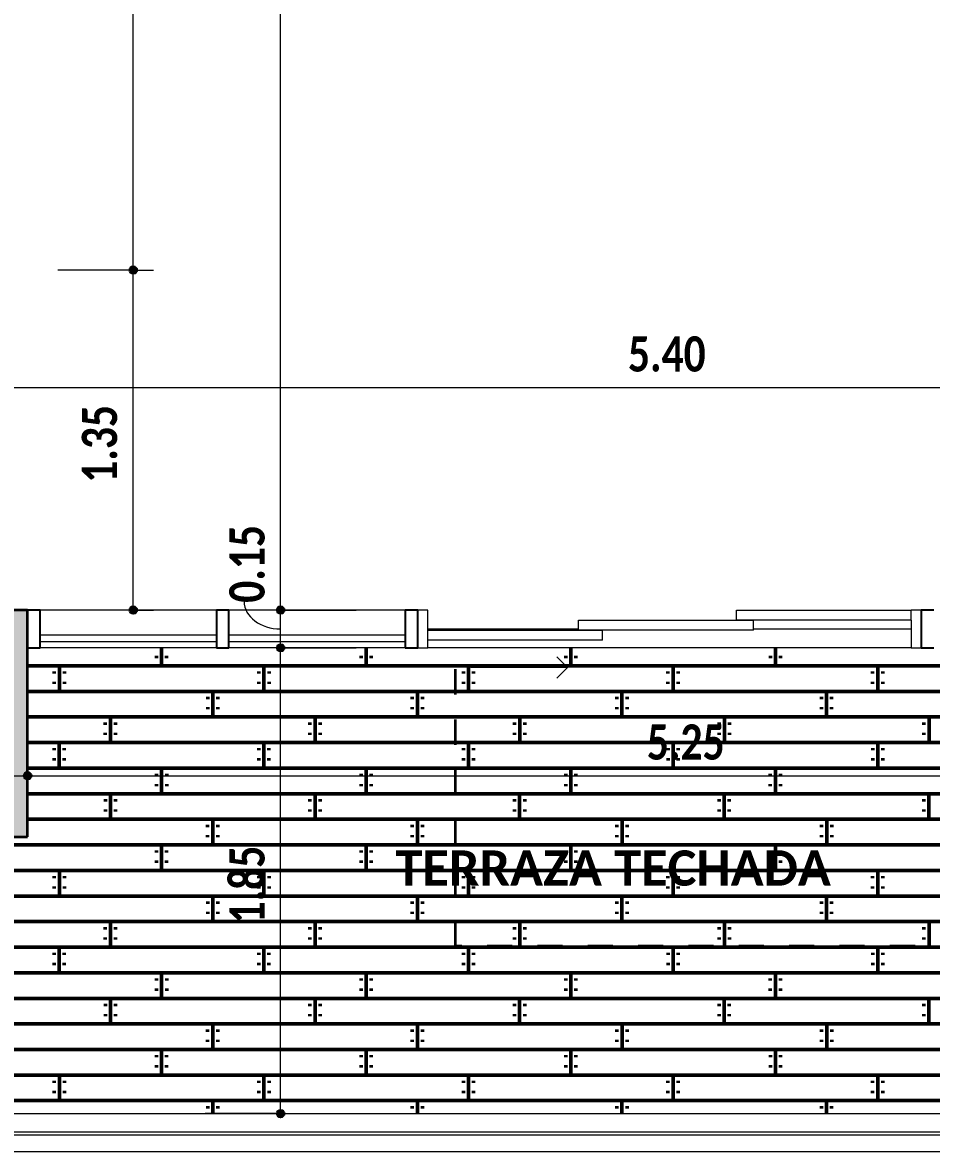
# Model space of a CAD drawing. Header units: metres. Extents: x -144 to 1000, y -717 to 29.
# Drawn here: x 877.555 to 881.165, y -569.376 to -564.893 of the extents above; entities that cross this region are included whole.
import ezdxf

# ---------------------------------------------------------------- set-up
doc = ezdxf.new("R2010")
doc.units = ezdxf.units.M
doc.linetypes.add('Basculante', pattern=[0.11625, 0.075, -0.04125])
doc.layers.get('0').update_dxf_attribs({"color": 1})
for name, color, linetype, lineweight in [('A-ANNO-DIMS', 1, 'Continuous', 9), ('A-DETL', 1, 'Continuous', 9), ('A-DOOR', 1, 'Continuous', 9), ('A-DOOR-FRAM', 1, 'Continuous', 9), ('A-FLOR', 2, 'Continuous', 9), ('A-FLOR-HRAL', 1, 'Continuous', 9), ('A-FLOR-PATT', 8, 'Continuous', 50), ('A-GLAZ-CURT', 1, 'Continuous', 9), ('A-GLAZ-CWMG', 1, 'Continuous', 9), ('A-WALL', 4, 'Continuous', 9), ('G-ANNO-TEXT', 2, 'Continuous', 9), ('S-COLS', 7, 'Continuous', 9)]:
    doc.layers.add(name, color=color, linetype=linetype, lineweight=lineweight)
doc.styles.add('Calibri_B', font='calibrib.ttf', dxfattribs={"height": 0.165})
doc.styles.add('Calibri_B_4', font='calibrib.ttf', dxfattribs={"height": 0.1125})

# ---------------------------------------------------------------- blocks, each defined once
blk = doc.blocks.new('J')
at = {"layer": 'A-ANNO-DIMS', "lineweight": 25}
h = blk.add_hatch(color=256, dxfattribs=at)
edge = h.paths.add_edge_path()
edge.add_arc((871.2896, -507.0254), 0.015, 0, 360)
h = blk.add_hatch(color=256, dxfattribs=at)
edge = h.paths.add_edge_path()
edge.add_arc((871.2896, -507.0254), 0.015, 0, 360)
h = blk.add_hatch(color=256, dxfattribs=at)
edge = h.paths.add_edge_path()
edge.add_arc((871.2896, -508.3755), 0.015, 0, 360)
h = blk.add_hatch(color=256, dxfattribs=at)
edge = h.paths.add_edge_path()
edge.add_arc((871.8753, -508.3754), 0.015, 0, 360)
h = blk.add_hatch(color=256, dxfattribs=at)
edge = h.paths.add_edge_path()
edge.add_arc((871.8753, -508.3754), 0.015, 0, 360)
h = blk.add_hatch(color=256, dxfattribs=at)
edge = h.paths.add_edge_path()
edge.add_arc((871.8753, -508.5254), 0.015, 0, 360)
h = blk.add_hatch(color=256, dxfattribs=at)
edge = h.paths.add_edge_path()
edge.add_arc((871.8753, -508.5254), 0.015, 0, 360)
h = blk.add_hatch(color=256, dxfattribs=at)
edge = h.paths.add_edge_path()
edge.add_arc((870.87, -509.0336), 0.015, 0, 360)
h = blk.add_hatch(color=256, dxfattribs=at)
edge = h.paths.add_edge_path()
edge.add_arc((870.87, -509.0336), 0.015, 0, 360)
h = blk.add_hatch(color=256, dxfattribs=at)
edge = h.paths.add_edge_path()
edge.add_arc((871.8753, -510.3754), 0.015, 0, 360)
at = {"layer": 'S-COLS', "true_color": 0x5c5c5c}
h = blk.add_hatch(color=251, dxfattribs=at)
h.paths.add_polyline_path([(870.37, -509.2755), (870.87, -509.2755), (870.87, -508.3755), (870.37, -508.3755), (870.37, -509.0244)])
h.paths.add_polyline_path([(888.6298, -509.2755), (888.6698, -509.2755), (888.6698, -508.3755), (888.1698, -508.3755), (888.1698, -509.2755), (888.5948, -509.2755)])
h.paths.add_polyline_path([(878.57, -509.2754), (878.57, -508.3754), (878.07, -508.3754), (878.07, -509.2754)])
h.paths.add_polyline_path([(884.87, -501.5754), (884.8701, -501.5754), (884.8698, -498.4254), (884.3701, -498.4255), (884.3701, -501.5754), (884.72, -501.5754)])
h.paths.add_polyline_path([(876.2698, -501.5754), (876.27, -501.5752), (876.2696, -501.0755), (874.5698, -501.0755), (874.5698, -498.9255), (876.2701, -498.9255), (876.2696, -498.4255), (874.2698, -498.4256), (874.2699, -501.5754), (876.2696, -501.5754)])
h.paths.add_polyline_path([(878.57, -501.5754), (878.57, -500.6754), (878.07, -500.6754), (878.07, -501.5754)])
h.paths.add_polyline_path([(870.3699, -501.5754), (870.8699, -501.5754), (870.8699, -500.8755), (870.3699, -500.8755), (870.3699, -501.5004)])
h.paths.add_polyline_path([(888.6701, -501.5754), (888.6701, -500.8755), (888.2701, -500.8755), (888.2701, -501.5754)])
h.paths.add_polyline_path([(878.5701, -499.3255), (878.5701, -498.4255), (878.0701, -498.4255), (878.0701, -499.3255)])
h.paths.add_polyline_path([(870.8698, -499.1255), (870.8698, -498.4244), (870.3698, -498.4255), (870.3698, -499.1255), (870.7279, -499.1255)])
h.paths.add_polyline_path([(888.5707, -499.1255), (888.6701, -499.1255), (888.6701, -498.4244), (888.2701, -498.4255), (888.2701, -499.1255), (888.5457, -499.1255)])
h.paths.add_polyline_path([(888.605, -490.4255), (888.67, -490.4255), (888.67, -489.5255), (888.17, -489.5255), (888.17, -490.4255), (888.5364, -490.4255)])
h.paths.add_polyline_path([(878.42, -490.4255), (878.57, -490.4255), (878.57, -489.5255), (878.07, -489.5255), (878.07, -490.4255), (878.27, -490.4255)])
h.paths.add_polyline_path([(870.57, -489.8255), (871.47, -489.8255), (871.47, -489.3255), (870.57, -489.3255), (870.57, -489.7155)])
at = {"layer": 'A-ANNO-DIMS'}
for p, q in [((871.8753, -508.3754), (871.8753, -502.1254)), ((871.2896, -507.0254), (871.2896, -504.5754)), ((871.2896, -507.0254), (870.9896, -507.0254)), ((871.2896, -507.0254), (870.9896, -507.0254)), ((871.2896, -508.3755), (871.2896, -507.0254)), ((871.2896, -507.0254), (871.3696, -507.0254)), ((871.2896, -507.0254), (871.3696, -507.0254)), ((870.7198, -507.4921), (876.1198, -507.4921)), ((871.2896, -508.3755), (870.9896, -508.3755)), ((871.2896, -508.3755), (871.3696, -508.3755)), ((871.8753, -508.3754), (871.7953, -508.3754)), ((871.8753, -508.3754), (871.7953, -508.3754)), ((871.8753, -508.5254), (871.8753, -508.3754)), ((871.8753, -508.3754), (872.1753, -508.3754)), ((871.8753, -508.3754), (872.1753, -508.3754)), ((871.8753, -508.5254), (871.7953, -508.5254)), ((871.8753, -508.5254), (871.7953, -508.5254)), ((871.8753, -510.3754), (871.8753, -508.5254)), ((871.8753, -508.5254), (872.1753, -508.5254)), ((871.8753, -508.5254), (872.1753, -508.5254)), ((870.87, -509.0336), (870.87, -508.7336)), ((870.87, -509.0336), (870.87, -508.7336)), ((870.52, -509.0336), (870.87, -509.0336)), ((870.87, -509.0336), (870.87, -509.1136)), ((870.87, -509.0336), (876.1198, -509.0336)), ((870.87, -509.0336), (870.87, -509.1136)), ((871.8753, -510.3754), (871.5753, -510.3754)), ((871.8753, -510.3754), (871.9553, -510.3754))]:
    blk.add_line(p, q, dxfattribs=at)
at = {"layer": 'A-ANNO-DIMS', "lineweight": 25}
for centre in [(871.2896, -507.0254), (871.2896, -507.0254), (871.2896, -508.3755), (871.8753, -508.3754), (871.8753, -508.3754), (871.8753, -508.5254), (871.8753, -508.5254), (870.87, -509.0336), (870.87, -509.0336), (871.8753, -510.3754)]:
    blk.add_circle(centre, 0.015, dxfattribs=at)
at = {"layer": 'A-ANNO-DIMS'}
blk.add_ellipse((871.8753, -508.3414), major_axis=(0.1451, 0), ratio=0.751059, start_param=3.141593, end_param=4.712389, dxfattribs=at)
at = {"layer": 'A-DETL', "color": 7, "linetype": 'Basculante', "lineweight": 35}
for p, q in [((872.57, -509.7102), (872.57, -508.5254)), ((886.795, -509.7102), (872.57, -509.7102))]:
    blk.add_line(p, q, dxfattribs=at)
at = {"layer": 'A-DOOR'}
for q in [(872.9718, -508.5617), (872.6309, -508.6041), (872.9718, -508.6465)]:
    blk.add_line((873.0142, -508.6041), q, dxfattribs=at)
at = {"layer": 'A-DOOR-FRAM'}
for p, q in [((872.4598, -508.3754), (872.4198, -508.3754)), ((872.4598, -508.4554), (872.4598, -508.3754)), ((874.4198, -508.3754), (874.3798, -508.3754)), ((874.3798, -508.4154), (874.3798, -508.5254)), ((872.4598, -508.5254), (872.4598, -508.4954)), ((872.4198, -508.5254), (872.4598, -508.5254)), ((874.3798, -508.5254), (874.4198, -508.5254))]:
    blk.add_line(p, q, dxfattribs=at)
at = {"layer": 'A-DOOR-FRAM', "lineweight": 5}
for p, q in [((873.6857, -508.3754), (874.3798, -508.3754)), ((873.6857, -508.4154), (873.6857, -508.3754)), ((874.3798, -508.4154), (874.3798, -508.3754)), ((873.059, -508.4154), (873.7532, -508.4154)), ((873.059, -508.4554), (873.059, -508.4154)), ((874.3798, -508.4154), (873.6857, -508.4154)), ((873.7532, -508.4554), (873.7532, -508.4154)), ((872.4598, -508.4554), (873.154, -508.4554)), ((872.4598, -508.4954), (872.4598, -508.4554)), ((873.7532, -508.4554), (873.059, -508.4554)), ((873.154, -508.4954), (873.154, -508.4554)), ((873.154, -508.4954), (872.4598, -508.4954))]:
    blk.add_line(p, q, dxfattribs=at)
at = {"layer": 'A-FLOR'}
for p, q in [((872.4598, -508.4504), (873.059, -508.4504)), ((873.7532, -508.4504), (874.3798, -508.4504)), ((871.6199, -508.5254), (870.92, -508.5254)), ((872.3698, -508.5254), (871.6699, -508.5254)), ((874.3798, -508.5254), (872.4598, -508.5254))]:
    blk.add_line(p, q, dxfattribs=at)
at = {"layer": 'A-FLOR-HRAL'}
for p, q in [((876.0698, -510.4494), (870.406, -510.4494)), ((876.0698, -510.4614), (870.394, -510.4614))]:
    blk.add_line(p, q, dxfattribs=at)
at = {"layer": 'A-FLOR-PATT', "color": 8, "true_color": 0x808080, "transparency": 33554559}
for p, q in [((871.3822, -508.5255), (871.3822, -508.5254)), ((871.3822, -508.5662), (871.3822, -508.5578)), ((871.4022, -508.5972), (871.4022, -508.5254)), ((871.4222, -508.5255), (871.4222, -508.5254)), ((871.4222, -508.5662), (871.4222, -508.5578)), ((872.195, -508.5255), (872.195, -508.5254)), ((872.195, -508.5662), (872.195, -508.5578)), ((872.215, -508.5972), (872.215, -508.5254)), ((872.235, -508.5255), (872.235, -508.5254)), ((872.235, -508.5662), (872.235, -508.5578)), ((873.0078, -508.5255), (873.0078, -508.5254)), ((873.0078, -508.5662), (873.0078, -508.5578)), ((873.0278, -508.5972), (873.0278, -508.5254)), ((873.0478, -508.5255), (873.0478, -508.5254)), ((873.0478, -508.5662), (873.0478, -508.5578)), ((873.8206, -508.5255), (873.8206, -508.5254)), ((873.8206, -508.5662), (873.8206, -508.5578)), ((873.8406, -508.5972), (873.8406, -508.5254)), ((873.8606, -508.5255), (873.8606, -508.5254)), ((873.8606, -508.5662), (873.8606, -508.5578)), ((870.87, -508.5966), (876.1198, -508.5966)), ((870.9962, -508.6982), (870.9962, -508.5966)), ((871.809, -508.6982), (871.809, -508.5966)), ((872.6218, -508.6982), (872.6218, -508.5966)), ((873.4346, -508.6982), (873.4346, -508.5966)), ((874.2474, -508.6982), (874.2474, -508.5966)), ((870.9754, -508.6275), (870.9754, -508.6192)), ((871.0162, -508.6275), (871.0162, -508.6192)), ((871.7882, -508.6275), (871.7882, -508.6192)), ((871.829, -508.6275), (871.829, -508.6192)), ((872.601, -508.6275), (872.601, -508.6192)), ((872.6418, -508.6275), (872.6418, -508.6192)), ((873.4138, -508.6275), (873.4138, -508.6192)), ((873.4546, -508.6275), (873.4546, -508.6192)), ((874.2266, -508.6275), (874.2266, -508.6192)), ((874.2674, -508.6275), (874.2674, -508.6192)), ((870.87, -508.6982), (876.1198, -508.6982)), ((870.9754, -508.6682), (870.9754, -508.6598)), ((871.0162, -508.6682), (871.0162, -508.6598)), ((871.6054, -508.8004), (871.6054, -508.6988)), ((871.7882, -508.6682), (871.7882, -508.6598)), ((871.829, -508.6682), (871.829, -508.6598)), ((872.4182, -508.8004), (872.4182, -508.6988)), ((872.601, -508.6682), (872.601, -508.6598)), ((872.6418, -508.6682), (872.6418, -508.6598)), ((873.231, -508.8004), (873.231, -508.6988)), ((873.4138, -508.6682), (873.4138, -508.6598)), ((873.4546, -508.6682), (873.4546, -508.6598)), ((874.0438, -508.8004), (874.0438, -508.6988)), ((874.2266, -508.6682), (874.2266, -508.6598)), ((874.2674, -508.6682), (874.2674, -508.6598)), ((871.5854, -508.7287), (871.5854, -508.7204)), ((871.6254, -508.7287), (871.6254, -508.7204)), ((872.3982, -508.7287), (872.3982, -508.7204)), ((872.4382, -508.7287), (872.4382, -508.7204)), ((873.211, -508.7287), (873.211, -508.7204)), ((873.251, -508.7287), (873.251, -508.7204)), ((874.0238, -508.7287), (874.0238, -508.7204)), ((874.0638, -508.7287), (874.0638, -508.7204)), ((871.5854, -508.7694), (871.5854, -508.761)), ((871.6254, -508.7694), (871.6254, -508.761)), ((872.3982, -508.7694), (872.3982, -508.761)), ((872.4382, -508.7694), (872.4382, -508.761)), ((873.211, -508.7694), (873.211, -508.761)), ((873.251, -508.7694), (873.251, -508.761)), ((874.0238, -508.7694), (874.0238, -508.761)), ((874.0638, -508.7694), (874.0638, -508.761)), ((870.87, -508.7998), (876.1198, -508.7998)), ((871.1786, -508.8307), (871.1786, -508.8224)), ((871.1994, -508.9014), (871.1994, -508.7998)), ((871.2194, -508.8307), (871.2194, -508.8224)), ((871.9914, -508.8307), (871.9914, -508.8224)), ((872.0122, -508.9014), (872.0122, -508.7998)), ((872.0322, -508.8307), (872.0322, -508.8224)), ((872.8042, -508.8307), (872.8042, -508.8224)), ((872.825, -508.9014), (872.825, -508.7998)), ((872.845, -508.8307), (872.845, -508.8224)), ((873.617, -508.8307), (873.617, -508.8224)), ((873.6378, -508.9014), (873.6378, -508.7998)), ((873.6578, -508.8307), (873.6578, -508.8224)), ((874.4298, -508.8307), (874.4298, -508.8224)), ((874.4506, -508.9014), (874.4506, -508.7998)), ((871.1786, -508.8714), (871.1786, -508.863)), ((871.2194, -508.8714), (871.2194, -508.863)), ((871.9914, -508.8714), (871.9914, -508.863)), ((872.0322, -508.8714), (872.0322, -508.863)), ((872.8042, -508.8714), (872.8042, -508.863)), ((872.845, -508.8714), (872.845, -508.863)), ((873.617, -508.8714), (873.617, -508.863)), ((873.6578, -508.8714), (873.6578, -508.863)), ((874.4298, -508.8714), (874.4298, -508.863)), ((870.87, -508.9014), (876.1198, -508.9014)), ((870.9758, -508.9319), (870.9758, -508.9236)), ((870.9958, -509.0036), (870.9958, -508.902)), ((871.0158, -508.9319), (871.0158, -508.9236)), ((871.7886, -508.9319), (871.7886, -508.9236)), ((871.8086, -509.0036), (871.8086, -508.902)), ((871.8286, -508.9319), (871.8286, -508.9236)), ((872.6014, -508.9319), (872.6014, -508.9236)), ((872.6214, -509.0036), (872.6214, -508.902)), ((872.6414, -508.9319), (872.6414, -508.9236)), ((873.4142, -508.9319), (873.4142, -508.9236)), ((873.4342, -509.0036), (873.4342, -508.902)), ((873.4542, -508.9319), (873.4542, -508.9236)), ((874.227, -508.9319), (874.227, -508.9236)), ((874.247, -509.0036), (874.247, -508.902)), ((874.267, -508.9319), (874.267, -508.9236)), ((870.9758, -508.9726), (870.9758, -508.9642)), ((871.0158, -508.9726), (871.0158, -508.9642)), ((871.7886, -508.9726), (871.7886, -508.9642)), ((871.8286, -508.9726), (871.8286, -508.9642)), ((872.6014, -508.9726), (872.6014, -508.9642)), ((872.6414, -508.9726), (872.6414, -508.9642)), ((873.4142, -508.9726), (873.4142, -508.9642)), ((873.4542, -508.9726), (873.4542, -508.9642)), ((874.227, -508.9726), (874.227, -508.9642)), ((874.267, -508.9726), (874.267, -508.9642)), ((870.87, -509.003), (876.1198, -509.003)), ((871.4026, -509.1046), (871.4026, -509.003)), ((872.2154, -509.1046), (872.2154, -509.003)), ((873.0282, -509.1046), (873.0282, -509.003)), ((873.841, -509.1046), (873.841, -509.003)), ((871.3818, -509.0339), (871.3818, -509.0256)), ((871.4226, -509.0339), (871.4226, -509.0256)), ((872.1946, -509.0339), (872.1946, -509.0256)), ((872.2354, -509.0339), (872.2354, -509.0256)), ((873.0074, -509.0339), (873.0074, -509.0256)), ((873.0482, -509.0339), (873.0482, -509.0256)), ((873.8202, -509.0339), (873.8202, -509.0256)), ((873.861, -509.0339), (873.861, -509.0256)), ((870.87, -509.1046), (876.1198, -509.1046)), ((871.3818, -509.0746), (871.3818, -509.0662)), ((871.4226, -509.0746), (871.4226, -509.0662)), ((872.1946, -509.0746), (872.1946, -509.0662)), ((872.2354, -509.0746), (872.2354, -509.0662)), ((873.0074, -509.0746), (873.0074, -509.0662)), ((873.0482, -509.0746), (873.0482, -509.0662)), ((873.8202, -509.0746), (873.8202, -509.0662)), ((873.861, -509.0746), (873.861, -509.0662)), ((871.179, -509.1351), (871.179, -509.1268)), ((871.199, -509.2068), (871.199, -509.1052)), ((871.219, -509.1351), (871.219, -509.1268)), ((871.9918, -509.1351), (871.9918, -509.1268)), ((872.0118, -509.2068), (872.0118, -509.1052)), ((872.0318, -509.1351), (872.0318, -509.1268)), ((872.8046, -509.1351), (872.8046, -509.1268)), ((872.8246, -509.2068), (872.8246, -509.1052)), ((872.8446, -509.1351), (872.8446, -509.1268)), ((873.6174, -509.1351), (873.6174, -509.1268)), ((873.6374, -509.2068), (873.6374, -509.1052)), ((873.6574, -509.1351), (873.6574, -509.1268)), ((874.4302, -509.1351), (874.4302, -509.1268)), ((874.4502, -509.2068), (874.4502, -509.1052)), ((871.179, -509.1758), (871.179, -509.1674)), ((871.219, -509.1758), (871.219, -509.1674)), ((871.9918, -509.1758), (871.9918, -509.1674)), ((872.0318, -509.1758), (872.0318, -509.1674)), ((872.8046, -509.1758), (872.8046, -509.1674)), ((872.8446, -509.1758), (872.8446, -509.1674)), ((873.6174, -509.1758), (873.6174, -509.1674)), ((873.6574, -509.1758), (873.6574, -509.1674)), ((874.4302, -509.1758), (874.4302, -509.1674)), ((870.87, -509.2062), (876.0698, -509.2062)), ((871.585, -509.2371), (871.585, -509.2288)), ((871.6058, -509.3078), (871.6058, -509.2062)), ((871.6258, -509.2371), (871.6258, -509.2288)), ((872.3978, -509.2371), (872.3978, -509.2288)), ((872.4186, -509.3078), (872.4186, -509.2062)), ((872.4386, -509.2371), (872.4386, -509.2288)), ((873.2106, -509.2371), (873.2106, -509.2288)), ((873.2314, -509.3078), (873.2314, -509.2062)), ((873.2514, -509.2371), (873.2514, -509.2288)), ((874.0234, -509.2371), (874.0234, -509.2288)), ((874.0442, -509.3078), (874.0442, -509.2062)), ((874.0642, -509.2371), (874.0642, -509.2288)), ((871.585, -509.2778), (871.585, -509.2694)), ((871.6258, -509.2778), (871.6258, -509.2694)), ((872.3978, -509.2778), (872.3978, -509.2694)), ((872.4386, -509.2778), (872.4386, -509.2694)), ((873.2106, -509.2778), (873.2106, -509.2694)), ((873.2514, -509.2778), (873.2514, -509.2694)), ((874.0234, -509.2778), (874.0234, -509.2694)), ((874.0642, -509.2778), (874.0642, -509.2694)), ((870.52, -509.3078), (876.0698, -509.3078)), ((871.4022, -509.41), (871.4022, -509.3084)), ((872.215, -509.41), (872.215, -509.3084)), ((873.0278, -509.41), (873.0278, -509.3084)), ((873.8406, -509.41), (873.8406, -509.3084)), ((871.3822, -509.3383), (871.3822, -509.33)), ((871.3822, -509.379), (871.3822, -509.3706)), ((871.4222, -509.3383), (871.4222, -509.33)), ((871.4222, -509.379), (871.4222, -509.3706)), ((872.195, -509.3383), (872.195, -509.33)), ((872.195, -509.379), (872.195, -509.3706)), ((872.235, -509.3383), (872.235, -509.33)), ((872.235, -509.379), (872.235, -509.3706)), ((873.0078, -509.3383), (873.0078, -509.33)), ((873.0078, -509.379), (873.0078, -509.3706)), ((873.0478, -509.3383), (873.0478, -509.33)), ((873.0478, -509.379), (873.0478, -509.3706)), ((873.8206, -509.3383), (873.8206, -509.33)), ((873.8206, -509.379), (873.8206, -509.3706)), ((873.8606, -509.3383), (873.8606, -509.33)), ((873.8606, -509.379), (873.8606, -509.3706)), ((870.52, -509.4094), (876.0698, -509.4094)), ((870.9962, -509.511), (870.9962, -509.4094)), ((871.809, -509.511), (871.809, -509.4094)), ((872.6218, -509.511), (872.6218, -509.4094)), ((873.4346, -509.511), (873.4346, -509.4094)), ((874.2474, -509.511), (874.2474, -509.4094)), ((870.9754, -509.4403), (870.9754, -509.432)), ((871.0162, -509.4403), (871.0162, -509.432)), ((871.7882, -509.4403), (871.7882, -509.432)), ((871.829, -509.4403), (871.829, -509.432)), ((872.601, -509.4403), (872.601, -509.432)), ((872.6418, -509.4403), (872.6418, -509.432)), ((873.4138, -509.4403), (873.4138, -509.432)), ((873.4546, -509.4403), (873.4546, -509.432)), ((874.2266, -509.4403), (874.2266, -509.432)), ((874.2674, -509.4403), (874.2674, -509.432)), ((870.9754, -509.481), (870.9754, -509.4726)), ((871.0162, -509.481), (871.0162, -509.4726)), ((871.7882, -509.481), (871.7882, -509.4726)), ((871.829, -509.481), (871.829, -509.4726)), ((872.601, -509.481), (872.601, -509.4726)), ((872.6418, -509.481), (872.6418, -509.4726)), ((873.4138, -509.481), (873.4138, -509.4726)), ((873.4546, -509.481), (873.4546, -509.4726)), ((874.2266, -509.481), (874.2266, -509.4726)), ((874.2674, -509.481), (874.2674, -509.4726)), ((870.52, -509.511), (876.0698, -509.511)), ((871.5854, -509.5415), (871.5854, -509.5332)), ((871.6054, -509.6132), (871.6054, -509.5116)), ((871.6254, -509.5415), (871.6254, -509.5332)), ((872.3982, -509.5415), (872.3982, -509.5332)), ((872.4182, -509.6132), (872.4182, -509.5116)), ((872.4382, -509.5415), (872.4382, -509.5332)), ((873.211, -509.5415), (873.211, -509.5332)), ((873.231, -509.6132), (873.231, -509.5116)), ((873.251, -509.5415), (873.251, -509.5332)), ((874.0238, -509.5415), (874.0238, -509.5332)), ((874.0438, -509.6132), (874.0438, -509.5116)), ((874.0638, -509.5415), (874.0638, -509.5332)), ((871.5854, -509.5822), (871.5854, -509.5738)), ((871.6254, -509.5822), (871.6254, -509.5738)), ((872.3982, -509.5822), (872.3982, -509.5738)), ((872.4382, -509.5822), (872.4382, -509.5738)), ((873.211, -509.5822), (873.211, -509.5738)), ((873.251, -509.5822), (873.251, -509.5738)), ((874.0238, -509.5822), (874.0238, -509.5738)), ((874.0638, -509.5822), (874.0638, -509.5738)), ((870.52, -509.6126), (876.0698, -509.6126)), ((871.1786, -509.6435), (871.1786, -509.6352)), ((871.1994, -509.7142), (871.1994, -509.6126)), ((871.2194, -509.6435), (871.2194, -509.6352)), ((871.9914, -509.6435), (871.9914, -509.6352)), ((872.0122, -509.7142), (872.0122, -509.6126)), ((872.0322, -509.6435), (872.0322, -509.6352)), ((872.8042, -509.6435), (872.8042, -509.6352)), ((872.825, -509.7142), (872.825, -509.6126)), ((872.845, -509.6435), (872.845, -509.6352)), ((873.617, -509.6435), (873.617, -509.6352)), ((873.6378, -509.7142), (873.6378, -509.6126)), ((873.6578, -509.6435), (873.6578, -509.6352)), ((874.4298, -509.6435), (874.4298, -509.6352)), ((874.4506, -509.7142), (874.4506, -509.6126)), ((871.1786, -509.6842), (871.1786, -509.6758)), ((871.2194, -509.6842), (871.2194, -509.6758)), ((871.9914, -509.6842), (871.9914, -509.6758)), ((872.0322, -509.6842), (872.0322, -509.6758)), ((872.8042, -509.6842), (872.8042, -509.6758)), ((872.845, -509.6842), (872.845, -509.6758)), ((873.617, -509.6842), (873.617, -509.6758)), ((873.6578, -509.6842), (873.6578, -509.6758)), ((874.4298, -509.6842), (874.4298, -509.6758)), ((870.52, -509.7142), (876.0698, -509.7142)), ((870.9958, -509.8164), (870.9958, -509.7148)), ((871.8086, -509.8164), (871.8086, -509.7148)), ((872.6214, -509.8164), (872.6214, -509.7148)), ((873.4342, -509.8164), (873.4342, -509.7148)), ((874.247, -509.8164), (874.247, -509.7148)), ((870.9758, -509.7447), (870.9758, -509.7364)), ((870.9758, -509.7854), (870.9758, -509.777)), ((871.0158, -509.7447), (871.0158, -509.7364)), ((871.0158, -509.7854), (871.0158, -509.777)), ((871.7886, -509.7447), (871.7886, -509.7364)), ((871.7886, -509.7854), (871.7886, -509.777)), ((871.8286, -509.7447), (871.8286, -509.7364)), ((871.8286, -509.7854), (871.8286, -509.777)), ((872.6014, -509.7447), (872.6014, -509.7364)), ((872.6014, -509.7854), (872.6014, -509.777)), ((872.6414, -509.7447), (872.6414, -509.7364)), ((872.6414, -509.7854), (872.6414, -509.777)), ((873.4142, -509.7447), (873.4142, -509.7364)), ((873.4142, -509.7854), (873.4142, -509.777)), ((873.4542, -509.7447), (873.4542, -509.7364)), ((873.4542, -509.7854), (873.4542, -509.777)), ((874.227, -509.7447), (874.227, -509.7364)), ((874.227, -509.7854), (874.227, -509.777)), ((874.267, -509.7447), (874.267, -509.7364)), ((874.267, -509.7854), (874.267, -509.777)), ((870.52, -509.8158), (876.0698, -509.8158)), ((871.4026, -509.9174), (871.4026, -509.8158)), ((872.2154, -509.9174), (872.2154, -509.8158)), ((873.0282, -509.9174), (873.0282, -509.8158)), ((873.841, -509.9174), (873.841, -509.8158)), ((871.3818, -509.8467), (871.3818, -509.8384)), ((871.4226, -509.8467), (871.4226, -509.8384)), ((872.1946, -509.8467), (872.1946, -509.8384)), ((872.2354, -509.8467), (872.2354, -509.8384)), ((873.0074, -509.8467), (873.0074, -509.8384)), ((873.0482, -509.8467), (873.0482, -509.8384)), ((873.8202, -509.8467), (873.8202, -509.8384)), ((873.861, -509.8467), (873.861, -509.8384)), ((871.3818, -509.8874), (871.3818, -509.879)), ((871.4226, -509.8874), (871.4226, -509.879)), ((872.1946, -509.8874), (872.1946, -509.879)), ((872.2354, -509.8874), (872.2354, -509.879)), ((873.0074, -509.8874), (873.0074, -509.879)), ((873.0482, -509.8874), (873.0482, -509.879)), ((873.8202, -509.8874), (873.8202, -509.879)), ((873.861, -509.8874), (873.861, -509.879)), ((870.52, -509.9174), (876.0698, -509.9174)), ((871.179, -509.9479), (871.179, -509.9396)), ((871.199, -510.0196), (871.199, -509.918)), ((871.219, -509.9479), (871.219, -509.9396)), ((871.9918, -509.9479), (871.9918, -509.9396)), ((872.0118, -510.0196), (872.0118, -509.918)), ((872.0318, -509.9479), (872.0318, -509.9396)), ((872.8046, -509.9479), (872.8046, -509.9396)), ((872.8246, -510.0196), (872.8246, -509.918)), ((872.8446, -509.9479), (872.8446, -509.9396)), ((873.6174, -509.9479), (873.6174, -509.9396)), ((873.6374, -510.0196), (873.6374, -509.918)), ((873.6574, -509.9479), (873.6574, -509.9396)), ((874.4302, -509.9479), (874.4302, -509.9396)), ((874.4502, -510.0196), (874.4502, -509.918)), ((871.179, -509.9886), (871.179, -509.9802)), ((871.219, -509.9886), (871.219, -509.9802)), ((871.9918, -509.9886), (871.9918, -509.9802)), ((872.0318, -509.9886), (872.0318, -509.9802)), ((872.8046, -509.9886), (872.8046, -509.9802)), ((872.8446, -509.9886), (872.8446, -509.9802)), ((873.6174, -509.9886), (873.6174, -509.9802)), ((873.6574, -509.9886), (873.6574, -509.9802)), ((874.4302, -509.9886), (874.4302, -509.9802)), ((870.52, -510.019), (876.0698, -510.019)), ((871.585, -510.0499), (871.585, -510.0416)), ((871.6058, -510.1206), (871.6058, -510.019)), ((871.6258, -510.0499), (871.6258, -510.0416)), ((872.3978, -510.0499), (872.3978, -510.0416)), ((872.4186, -510.1206), (872.4186, -510.019)), ((872.4386, -510.0499), (872.4386, -510.0416)), ((873.2106, -510.0499), (873.2106, -510.0416)), ((873.2314, -510.1206), (873.2314, -510.019)), ((873.2514, -510.0499), (873.2514, -510.0416)), ((874.0234, -510.0499), (874.0234, -510.0416)), ((874.0442, -510.1206), (874.0442, -510.019)), ((874.0642, -510.0499), (874.0642, -510.0416)), ((871.585, -510.0906), (871.585, -510.0822)), ((871.6258, -510.0906), (871.6258, -510.0822)), ((872.3978, -510.0906), (872.3978, -510.0822)), ((872.4386, -510.0906), (872.4386, -510.0822)), ((873.2106, -510.0906), (873.2106, -510.0822)), ((873.2514, -510.0906), (873.2514, -510.0822)), ((874.0234, -510.0906), (874.0234, -510.0822)), ((874.0642, -510.0906), (874.0642, -510.0822)), ((870.52, -510.1206), (876.0698, -510.1206)), ((871.4022, -510.2228), (871.4022, -510.1212)), ((872.215, -510.2228), (872.215, -510.1212)), ((873.0278, -510.2228), (873.0278, -510.1212)), ((873.8406, -510.2228), (873.8406, -510.1212)), ((871.3822, -510.1511), (871.3822, -510.1428)), ((871.4222, -510.1511), (871.4222, -510.1428)), ((872.195, -510.1511), (872.195, -510.1428)), ((872.235, -510.1511), (872.235, -510.1428)), ((873.0078, -510.1511), (873.0078, -510.1428)), ((873.0478, -510.1511), (873.0478, -510.1428)), ((873.8206, -510.1511), (873.8206, -510.1428)), ((873.8606, -510.1511), (873.8606, -510.1428)), ((870.52, -510.2222), (876.0698, -510.2222)), ((870.9962, -510.3238), (870.9962, -510.2222)), ((871.3822, -510.1918), (871.3822, -510.1834)), ((871.4222, -510.1918), (871.4222, -510.1834)), ((871.809, -510.3238), (871.809, -510.2222)), ((872.195, -510.1918), (872.195, -510.1834)), ((872.235, -510.1918), (872.235, -510.1834)), ((872.6218, -510.3238), (872.6218, -510.2222)), ((873.0078, -510.1918), (873.0078, -510.1834)), ((873.0478, -510.1918), (873.0478, -510.1834)), ((873.4346, -510.3238), (873.4346, -510.2222)), ((873.8206, -510.1918), (873.8206, -510.1834)), ((873.8606, -510.1918), (873.8606, -510.1834)), ((874.2474, -510.3238), (874.2474, -510.2222)), ((870.9754, -510.2531), (870.9754, -510.2448)), ((871.0162, -510.2531), (871.0162, -510.2448)), ((871.7882, -510.2531), (871.7882, -510.2448)), ((871.829, -510.2531), (871.829, -510.2448)), ((872.601, -510.2531), (872.601, -510.2448)), ((872.6418, -510.2531), (872.6418, -510.2448)), ((873.4138, -510.2531), (873.4138, -510.2448)), ((873.4546, -510.2531), (873.4546, -510.2448)), ((874.2266, -510.2531), (874.2266, -510.2448)), ((874.2674, -510.2531), (874.2674, -510.2448)), ((870.9754, -510.2938), (870.9754, -510.2854)), ((871.0162, -510.2938), (871.0162, -510.2854)), ((871.7882, -510.2938), (871.7882, -510.2854)), ((871.829, -510.2938), (871.829, -510.2854)), ((872.601, -510.2938), (872.601, -510.2854)), ((872.6418, -510.2938), (872.6418, -510.2854)), ((873.4138, -510.2938), (873.4138, -510.2854)), ((873.4546, -510.2938), (873.4546, -510.2854)), ((874.2266, -510.2938), (874.2266, -510.2854)), ((874.2674, -510.2938), (874.2674, -510.2854)), ((870.52, -510.3238), (876.0698, -510.3238)), ((871.5854, -510.3543), (871.5854, -510.346)), ((871.6054, -510.3754), (871.6054, -510.3244)), ((871.6254, -510.3543), (871.6254, -510.346)), ((872.3982, -510.3543), (872.3982, -510.346)), ((872.4182, -510.3754), (872.4182, -510.3244)), ((872.4382, -510.3543), (872.4382, -510.346)), ((873.211, -510.3543), (873.211, -510.346)), ((873.231, -510.3754), (873.231, -510.3244)), ((873.251, -510.3543), (873.251, -510.346)), ((874.0238, -510.3543), (874.0238, -510.346)), ((874.0438, -510.3754), (874.0438, -510.3244)), ((874.0638, -510.3543), (874.0638, -510.346))]:
    blk.add_line(p, q, dxfattribs=at)
at = {"layer": 'A-GLAZ-CURT', "lineweight": 15}
for p, q in [((871.6199, -508.4749), (870.92, -508.4749)), ((870.92, -508.4749), (870.92, -508.4999)), ((871.6199, -508.4999), (871.6199, -508.4749)), ((872.3698, -508.4749), (871.6699, -508.4749)), ((871.6699, -508.4749), (871.6699, -508.4999)), ((872.3698, -508.4999), (872.3698, -508.4749)), ((870.92, -508.4999), (871.6199, -508.4999)), ((871.6699, -508.4999), (872.3698, -508.4999))]:
    blk.add_line(p, q, dxfattribs=at)
at = {"layer": 'A-GLAZ-CWMG', "lineweight": 25}
for p, q in [((870.92, -508.3754), (870.87, -508.3754)), ((870.87, -508.3754), (870.87, -508.5254)), ((870.92, -508.5254), (870.92, -508.3754)), ((874.4698, -508.3754), (874.4198, -508.3754)), ((874.4198, -508.3754), (874.4198, -508.5254)), ((870.87, -508.5254), (870.92, -508.5254)), ((874.4198, -508.5254), (874.4698, -508.5254))]:
    blk.add_line(p, q, dxfattribs=at)
at = {"layer": 'A-GLAZ-CWMG'}
for p, q in [((871.6199, -508.3754), (870.92, -508.3754)), ((872.3698, -508.3754), (871.6699, -508.3754)), ((871.6199, -508.5254), (870.92, -508.5254)), ((872.3698, -508.5254), (871.6699, -508.5254))]:
    blk.add_line(p, q, dxfattribs=at)
at = {"layer": 'A-GLAZ-CWMG', "lineweight": 25, "extrusion": (0, 0, -1)}
for p, q in [((871.6699, -508.3754), (871.6199, -508.3754)), ((871.6199, -508.3754), (871.6199, -508.5254)), ((871.6699, -508.5254), (871.6699, -508.3754)), ((872.4198, -508.3754), (872.3698, -508.3754)), ((872.3698, -508.3754), (872.3698, -508.5254)), ((872.4198, -508.5254), (872.4198, -508.3754)), ((871.6199, -508.5254), (871.6699, -508.5254)), ((872.3698, -508.5254), (872.4198, -508.5254))]:
    blk.add_line(p, q, dxfattribs=at)
at = {"layer": 'A-WALL'}
for p, q in [((870.52, -510.3754), (876.0698, -510.3754)), ((870.37, -510.5254), (876.0698, -510.5254))]:
    blk.add_line(p, q, dxfattribs=at)
at = {"layer": 'S-COLS', "lineweight": 35}
for p, q in [((870.87, -508.3755), (870.37, -508.3755)), ((870.87, -509.2755), (870.87, -508.3755)), ((870.37, -509.2755), (870.87, -509.2755))]:
    blk.add_line(p, q, dxfattribs=at)
at = {"layer": 'A-ANNO-DIMS', "style": 'Calibri_B_4', "width": 0.8}
for s, p in [('5.40', (873.2548, -507.4281)), ('5.25', (873.3299, -508.9695))]:
    blk.add_text(s, height=0.14, dxfattribs=at).set_placement(p)
for s, p in [('1.35', (871.2256, -507.8699)), ('0.15', (871.8113, -508.3464)), ('1.85', (871.8113, -509.6199))]:
    blk.add_text(s, height=0.14, rotation=90, dxfattribs=at).set_placement(p)
at = {"layer": 'G-ANNO-TEXT', "style": 'Calibri_B'}
blk.add_text('TERRAZA TECHADA', height=0.14, dxfattribs=at).set_placement((872.3312, -509.4699))

msp = doc.modelspace()

# ---------------------------------------------------------------- block references
at = {"color": 3}
msp.add_blockref('J', (6.7051, -58.8503), dxfattribs=at)

doc.saveas('drawing.dxf')
